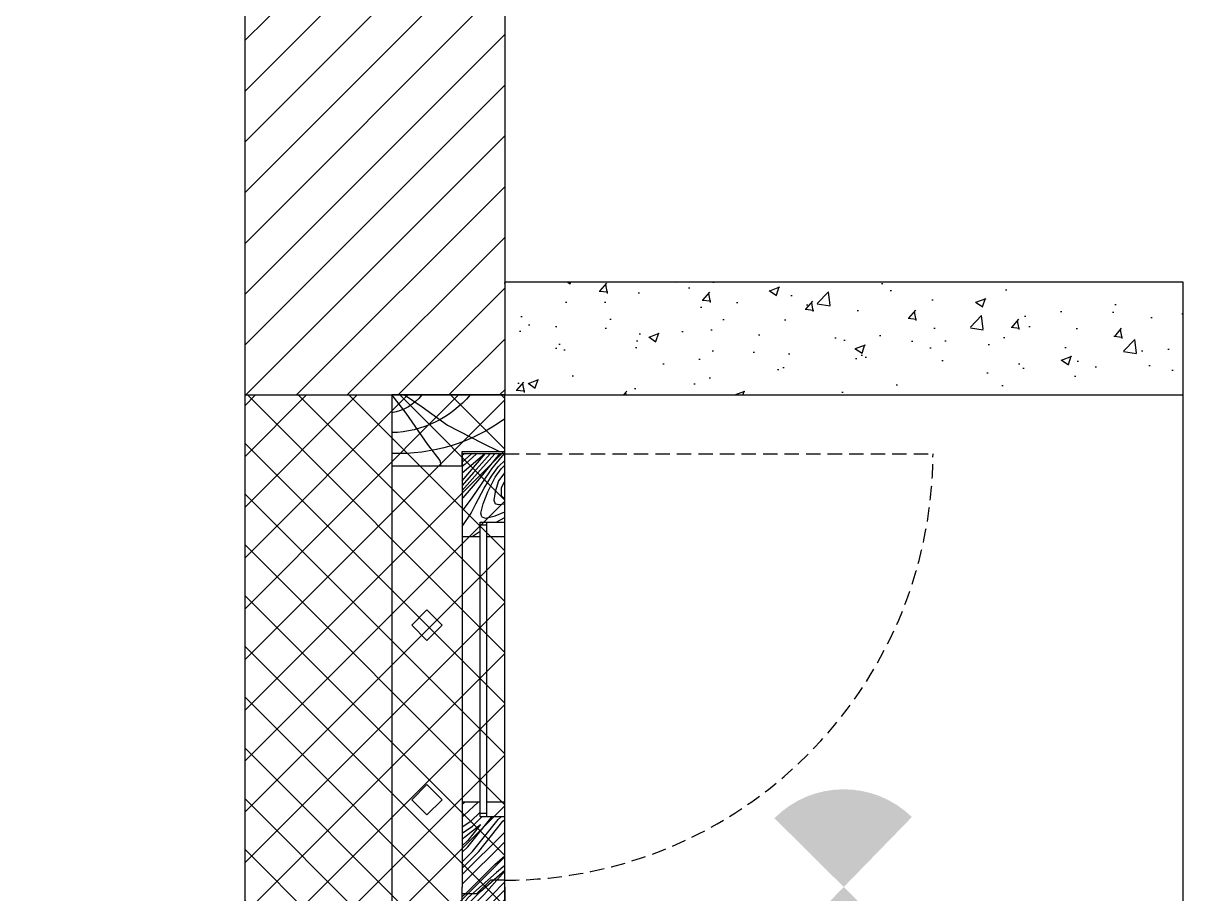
# Model space of a CAD drawing. Header units: metres. Extents: x -16 to 65907, y -5261 to 15511.
# Drawn here: x 18658.6 to 18761.2, y 6573.5 to 6650.5 of the extents above; entities that cross this region are included whole.
import ezdxf

# ---------------------------------------------------------------- set-up
doc = ezdxf.new("R2010")
doc.units = ezdxf.units.M
doc.linetypes.add('DASHED', pattern=[19.05, 12.7, -6.35])
for name, color, linetype in [('BC-CILL', 23, 'Continuous'), ('BC-DIMENSION', 8, 'Continuous'), ('BC-ELEC_FIT', 10, 'Continuous'), ('BC-GREYCOLOR', 8, 'Continuous'), ('BC-HATCH', 8, 'Continuous'), ('BC-JOINERY', 93, 'Continuous'), ('BC-WALLS', 1, 'Continuous'), ('BC-WHITECOLOR', 7, 'Continuous')]:
    doc.layers.add(name, color=color, linetype=linetype)
doc.layers.get('BC-ELEC_FIT').off()

# ---------------------------------------------------------------- blocks, each defined once
blk = doc.blocks.new('BC-JN-FRAME-SIDE')
at = {"layer": 'BC-HATCH'}
for points in [[(0, -3.87), (-1.06, -2.29), (-2.66, -0.06), (-4.24, 2.97), (-5, 4.54)], [(-0.01, -5), (-1.62, -3.74), (-4.39, -1.84), (-5.78, -0.75), (-6.25, -0.66)]]:
    blk.add_lwpolyline(points, dxfattribs=at)
for centre, radius, start, end in [((10.75, -4.4), 15.93, 143.8447, 182.1637), ((5.98, -5.2), 9.31, 129.9112, 178.7469), ((2.65, -5.73), 4.3, 128.027, 170.1852)]:
    blk.add_arc(centre, radius, start, end, dxfattribs=at)
at = {"layer": 'BC-JOINERY'}
for p, q in [((-5, 1.25), (-5, 5)), ((-5, 5), (0, 5)), ((0, 5), (0, -5)), ((-6.25, -5), (-6.25, 1.25)), ((-6.25, 1.25), (-5, 1.25)), ((0, -5), (-6.25, -5))]:
    blk.add_line(p, q, dxfattribs=at)
blk = doc.blocks.new('ele_ceiling_box')
at = {"layer": 'BC-WALLS'}
h = blk.add_hatch(color=256, dxfattribs=at)
edge = h.paths.add_edge_path()
edge.add_ellipse((0, 0), major_axis=(-6.11, 6.11), ratio=1, start_angle=179.7537, end_angle=269.2233)
edge.add_line((6.19, 6.03), (0, 0))
edge.add_line((0, 0), (6.08, -6.13))
edge = h.paths.add_edge_path()
edge.add_line((0, 0), (-6.08, 6.13))
edge.add_ellipse((0, 0), major_axis=(-6.11, 6.11), ratio=1, start_angle=359.7537, end_angle=449.2233)
edge.add_line((-6.19, -6.03), (0, 0))

msp = doc.modelspace()

# ---------------------------------------------------------------- hatches: boundary and pattern name
at = {"layer": 'BC-DIMENSION', "linetype": 'Continuous'}
h = msp.add_hatch(dxfattribs=at)
h.set_pattern_fill('ANSI31', color=256, style=0)
h.set_pattern_definition([(45, (-1743.164, 9158.644), (-2.24506403, 2.24506403), [])])
h.paths.add_polyline_path([(18701.213, 6617.597), (18701.213, 6932.716), (18688.213, 6932.716), (18685.153, 6932.716), (18680.866, 6932.716), (18679.344, 6932.716), (18678.213, 6932.716), (18678.213, 6617.597)])
h.paths.add_polyline_path([(18574.213, 6490.587), (18574.213, 6513.587), (18348.213, 6513.587), (18348.213, 6944.216), (18325.213, 6944.216), (18325.213, 6680.016), (18325.213, 6513.587), (18315.213, 6513.587), (18315.213, 6503.587), (18325.213, 6503.587), (18325.213, 6490.587)])
h.paths.add_polyline_path([(18225.213, 6503.587), (18225.213, 6513.587), (18044.213, 6513.587), (18044.213, 6490.587), (18215.213, 6490.587), (18215.213, 6503.587)])
h.paths.add_polyline_path([(18193.213, 6657.016), (18193.213, 6680.016), (18051.312, 6680.016), (18051.326, 6657.016)])
h.paths.add_polyline_path([(17862.213, 6780.016), (17862.213, 6934.216), (17849.213, 6934.216), (17846.153, 6934.216), (17841.866, 6934.216), (17840.344, 6934.216), (17839.213, 6934.216), (17839.213, 6780.016), (17842.274, 6780.016), (17846.561, 6780.016), (17848.083, 6780.016), (17849.213, 6780.016)])
h.paths.add_polyline_path([(17862.213, 6645.587), (17862.213, 6680.016), (17839.213, 6680.016), (17839.213, 6645.587)])
h = msp.add_hatch(dxfattribs=at)
h.set_pattern_fill('AR-CONC', color=256, scale=0.05, style=0)
h.set_pattern_definition([(50, (-1743.164, 9158.644), (9.1092334, -0.7969543), [0.9525, -10.4775]), (355, (-1743.164, 9158.644), (-1.7621413, 9.552832), [0.762, -8.382]), (100.451, (-1742.405, 9158.578), (7.347125, 8.7558344), [0.8095, -8.9045]), (46.1842, (-1743.164, 9161.184), (13.553952, -2.1021164), [1.42875, -15.71625]), (96.6356, (-1742.035, 9161.009), (11.870212, 12.371278), [1.21425, -13.35675]), (351.184, (-1743.164, 9161.184), (11.87023, 12.371256), [1.143, -12.573]), (21, (-1741.894, 9160.549), (7.580744, -5.113276), [0.9525, -10.4775]), (326, (-1741.894, 9160.549), (3.0901014, 9.2093983), [0.762, -8.382]), (71.4514, (-1741.262, 9160.123), (10.6708245, 4.096143), [0.8095, -8.9045]), (37.5, (-1743.164, 9158.644), (0.15443016, 4.22775194), [0, -8.2804, 0, -8.509, 0, -8.41375]), (7.5, (-1743.164, 9158.644), (3.3409831, 5.0090287), [0, -4.8514, 0, -8.0899, 0, -3.20675]), (327.5, (-1745.996, 9158.644), (6.77952976, -0.2864372), [0, -3.175, 0, -9.906, 0, -13.1445]), (317.5, (-1747.266, 9158.644), (7.406459, 1.2713246), [0, -4.1275, 0, -6.5786, 0, -9.3345])])
h.paths.add_polyline_path([(18761.213, 6617.597), (18761.213, 6627.597), (18701.213, 6627.597), (18701.213, 6617.597)])
h = msp.add_hatch(dxfattribs=at)
h.set_pattern_fill('ANSI37', color=256, style=0)
h.set_pattern_definition([(45, (-2182.3225, 9158.644), (-2.24506403, 2.24506403), []), (135, (-2182.3225, 9158.644), (-2.24506403, -2.24506403), [])])
h.paths.add_polyline_path([(18678.213, 6617.597), (18701.213, 6617.597), (18701.213, 6490.587), (18574.213, 6490.587), (18574.213, 6513.587), (18678.213, 6513.587)])
at = {"layer": 'BC-HATCH'}
h = msp.add_hatch(dxfattribs=at)
h.set_pattern_fill('WOOD-F4', color=256, scale=15, angle=45, style=0, pattern_type=2)
h.set_pattern_definition([(75.964, (18695.6601, 6623.4364), (10.6066, 53.033), [0.8746, -86.5896]), (48.814, (18695.9783, 6621.2091), (137.885815, 159.09902), [2.255, -223.2444]), (241.699, (18696.2965, 6623.4364), (-21.2132, -42.42641), [1.566, -155.0386]), (55.305, (18695.7662, 6621.6333), (42.42641, 63.63961), [1.677, -166.028]), (34.695, (18703.403, 6613.9966), (74.24621, 53.03301), [1.677, -166.028]), (208.301, (18705.2061, 6614.5269), (-95.45942, -53.03301), [1.566, -155.0386]), (40.914, (18702.7666, 6614.633), (10.6066, 10.6066), [2.1054, -208.4297]), (41.186, (18702.9787, 6614.2087), (10.6066, 10.6066), [2.255, -223.2444]), (14.036, (18705.206, 6613.8905), (31.8198, 10.6066), [0.8746, -86.5896]), (34.695, (18697.9936, 6619.4059), (74.24621, 53.03301), [1.677, -166.028]), (208.301, (18699.7967, 6619.9363), (-95.45942, -53.03301), [1.566, -155.0386]), (241.699, (18701.4938, 6618.2392), (-21.2132, -42.4264), [1.566, -155.0386]), (55.305, (18700.9634, 6616.4361), (42.4264, 63.63961), [1.677, -166.028]), (45, (18703.403, 6615.906), (-10.607, 10.607), [3.15, -11.85]), (228.814, (18704.4636, 6618.0271), (-137.885815, -159.09902), [2.255, -223.2444]), (49.0856, (18696.5087, 6620.6787), (127.27921, 148.492416), [2.10535, -208.4297]), (49.0856, (18696.4026, 6620.9969), (127.27921, 148.492416), [2.10535, -208.4297]), (40.914, (18697.039, 6620.1484), (10.6066, 10.6066), [2.1054, -208.4297]), (40.914, (18697.3572, 6620.0423), (10.6066, 10.6066), [2.1054, -208.4297]), (41.186, (18697.5693, 6619.6181), (10.6066, 10.6066), [2.255, -223.2444]), (14.036, (18699.7967, 6619.2999), (31.8198, 10.6066), [0.8746, -86.5896]), (40.914, (18702.4484, 6614.739), (10.6066, 10.6066), [2.1054, -208.4297]), (40.914, (18702.7666, 6614.633), (10.6066, 10.6066), [2.1054, -208.4297]), (75.964, (18700.8574, 6618.2392), (10.6066, 53.033), [0.8746, -86.5896]), (48.814, (18701.1756, 6616.0118), (137.885815, 159.09902), [2.255, -223.2444]), (49.086, (18701.5998, 6615.7997), (127.27921, 148.49242), [2.1054, -208.4297]), (49.086, (18701.7059, 6615.4815), (127.27921, 148.49242), [2.1054, -208.4297]), (45, (18693.008, 6618.876), (-10.607, 10.607), [1.8, -13.2]), (36.87, (18692.16, 6618.2392), (10.6066, 10.6066), [1.0607, -105.0054]), (30.964, (18691.0993, 6617.6028), (10.6066, 10.6066), [1.237, -60.6097]), (28.301, (18689.7204, 6616.8603), (95.45942, 53.03301), [1.566, -155.0386]), (26.565, (18688.872, 6616.436), (10.6066, 10.6066), [0.9487, -46.4855]), (33.69, (18687.599, 6615.5876), (10.6066, 10.6066), [1.5297, -74.9556]), (45, (18687.281, 6615.27), (-10.607, 10.607), [0.45, -14.55]), (225, (18689.19, 6615.694), (10.607, -10.607), [1.65, -13.35]), (217.875, (18690.1447, 6616.436), (-10.6066, -10.6066), [1.2093, -119.7245]), (214.695, (18691.5236, 6617.3907), (-74.24621, -53.03301), [1.677, -166.028]), (213.69, (18692.7963, 6618.2392), (-10.6066, -10.6066), [1.5297, -74.9556]), (219.289, (18693.9631, 6619.1938), (-10.6066, -10.6066), [1.5075, -149.2407]), (225, (18690.251, 6615.694), (10.607, -10.607), [2.4, -12.6]), (221.186, (18691.9478, 6617.1785), (-10.6066, -10.6066), [2.255, -223.2444]), (218.991, (18694.1752, 6618.9817), (-116.67262, -95.459415), [2.86575, -283.70885]), (45, (18692.796, 6619.088), (-10.607, 10.607), [1.8, -13.2]), (35.538, (18692.054, 6618.5574), (10.6066, 10.6066), [0.9124, -90.329]), (26.565, (18690.781, 6617.921), (10.6066, 10.6066), [1.423, -46.011]), (21.801, (18689.7204, 6617.4967), (74.24621, 31.8198), [1.1424, -113.0942]), (14.036, (18688.872, 6617.2846), (31.8198, 10.6066), [0.8746, -86.5896]), (341.565, (18688.554, 6617.391), (21.2132, -2e-07), [0.3354, -33.2056]), (161.565, (18690.0386, 6618.4513), (-21.2132, 2e-07), [0.3354, -33.2056]), (188.13, (18690.781, 6618.5574), (-53.033, -10.6066), [0.75, -74.25]), (198.435, (18691.736, 6618.8756), (-10.6066, -10.6066), [1.0062, -32.535]), (215.538, (18693.2206, 6619.9363), (-10.6066, -10.6066), [1.8248, -89.4166]), (180, (18691.842, 6620.467), (-10.6066, -10.6066), [0.212, -21.001]), (210.964, (18692.372, 6620.7848), (-10.6066, -10.6066), [0.6185, -61.228]), (161.565, (18691.099, 6619.512), (-21.2132, 2e-07), [0.3354, -33.2056]), (203.199, (18691.8418, 6619.8302), (-42.4264, -21.2132), [0.8078, -79.9697]), (216.87, (18692.6903, 6620.4666), (-10.6066, -10.6066), [1.0607, -105.0054]), (180, (18691.099, 6619.088), (-10.6066, -10.6066), [0.6364, -20.577]), (206.565, (18691.5236, 6619.3), (-10.6066, -10.6066), [0.4743, -46.9598]), (210.964, (18692.054, 6619.618), (-10.6066, -10.6066), [0.6185, -61.228]), (216.87, (18692.9024, 6620.2545), (-10.6066, -10.6066), [1.0607, -105.0054]), (108.435, (18694.7055, 6623.118), (-10.6066, 10.6066), [0.3354, -33.2056]), (81.87, (18694.5995, 6622.3758), (2e-08, 21.2132), [0.75, -74.25]), (71.565, (18694.281, 6621.421), (2e-07, 21.2132), [1.0062, -32.535]), (54.462, (18693.2206, 6619.9363), (42.4264, 63.6396), [1.8248, -89.4166]), (90, (18692.69, 6621.315), (-10.6066, 10.6066), [0.212, -21.001]), (59.036, (18692.372, 6620.7848), (21.2132, 42.4264), [0.6185, -61.228]), (90, (18694.069, 6622.058), (-10.6066, 10.6066), [0.6364, -20.577]), (63.435, (18693.857, 6621.6333), (10.6066, 31.8198), [0.4743, -46.9598]), (59.036, (18693.5388, 6621.103), (21.2132, 42.4264), [0.6185, -61.228]), (53.13, (18692.9024, 6620.2545), (53.033, 74.24622), [1.0607, -105.0054]), (108.435, (18693.645, 6622.0576), (-10.6066, 10.6066), [0.3354, -33.2056]), (66.801, (18693.3267, 6621.315), (10.6066, 31.8198), [0.8078, -79.9697]), (53.13, (18692.6903, 6620.4666), (53.033, 74.24622), [1.0607, -105.0054]), (68.199, (18695.2359, 6622.3758), (10.6066, 31.8198), [1.1424, -113.0942]), (63.435, (18694.5995, 6621.103), (10.6066, 31.8198), [1.423, -46.011]), (54.462, (18694.0691, 6620.3605), (42.4264, 63.6396), [0.9124, -90.329]), (233.13, (18694.9177, 6620.997), (-53.033, -74.24622), [1.0607, -105.0054]), (239.036, (18695.554, 6622.0576), (-21.2132, -42.4264), [1.237, -60.6097]), (51.009, (18694.1752, 6618.9817), (84.852814, 106.066017), [2.86575, -283.70885]), (56.31, (18694.9177, 6620.3605), (31.8198, 53.033), [1.5297, -74.9556]), (50.711, (18693.9631, 6619.1938), (84.85282, 106.06602), [1.5075, -149.2407]), (315, (18690.357, 6619.194), (10.607, 10.607), [0.15, -14.85]), (315, (18693.963, 6622.8), (10.607, 10.607), [0.15, -14.85]), (39.29, (18700.9634, 6612.1934), (10.6066, 10.6066), [1.5075, -149.2407]), (33.69, (18702.1302, 6613.148), (10.6066, 10.6066), [1.5297, -74.9556]), (38.991, (18700.7513, 6612.4056), (116.67262, 95.459415), [2.86575, -283.70885]), (210.964, (18703.8272, 6613.7844), (-10.6066, -10.6066), [1.237, -60.6097]), (216.87, (18702.7666, 6613.148), (-10.6066, -10.6066), [1.0607, -105.0054]), (35.538, (18702.1302, 6612.2995), (10.6066, 10.6066), [0.9124, -90.329]), (26.565, (18702.8726, 6612.83), (10.6066, 10.6066), [1.423, -46.011]), (21.801, (18704.1454, 6613.4662), (74.2462, 31.8198), [1.1424, -113.0942]), (36.87, (18702.2362, 6610.9206), (10.6066, 10.6066), [1.0607, -105.0054]), (23.2, (18703.0848, 6611.557), (42.4264, 21.2132), [0.8078, -79.9697]), (341.565, (18703.827, 6611.875), (21.213, -2e-07), [0.3354, -33.2056]), (36.87, (18702.024, 6611.1328), (10.6066, 10.6066), [1.0607, -105.0054]), (30.964, (18702.8726, 6611.769), (10.6066, 10.6066), [0.6185, -61.228]), (26.565, (18703.403, 6612.0874), (10.6066, 10.6066), [0.4743, -46.96]), (360, (18703.827, 6612.3), (10.607, 10.607), [0.6364, -20.577]), (30.964, (18702.5544, 6610.6025), (10.6066, 10.6066), [0.6185, -61.228]), (360, (18703.085, 6610.921), (10.607, 10.607), [0.212, -21.001]), (35.538, (18701.706, 6611.451), (10.6066, 10.6066), [1.8248, -89.4166]), (18.435, (18703.191, 6612.5116), (10.6066, 10.6066), [1.006, -32.535]), (8.13, (18704.1454, 6612.8298), (53.033, 10.6066), [0.75, -74.25]), (341.565, (18704.888, 6612.936), (21.213, -2e-07), [0.3354, -33.2056]), (233.13, (18702.024, 6611.1328), (-53.033, -74.2462), [1.0607, -105.0054]), (239.036, (18701.3877, 6610.2843), (-21.2132, -42.4264), [0.6185, -61.228]), (243.435, (18701.0695, 6609.754), (-10.6066, -31.8198), [0.4743, -46.96]), (270, (18700.857, 6609.33), (10.607, -10.607), [0.6364, -20.577]), (233.13, (18702.2362, 6610.9206), (-53.033, -74.2462), [1.0607, -105.0054]), (246.8, (18701.5998, 6610.072), (-10.6066, -31.8198), [0.8078, -79.9697]), (288.43, (18701.2816, 6609.3297), (10.6066, -10.6066), [0.3354, -33.2056]), (239.036, (18702.5544, 6610.6025), (-21.2132, -42.4264), [0.6185, -61.228]), (270, (18702.236, 6610.072), (10.607, -10.607), [0.212, -21.001]), (234.462, (18701.706, 6611.451), (-42.4264, -63.6396), [1.8248, -89.4166]), (251.57, (18700.645, 6609.966), (-2e-07, -21.213), [1.006, -32.535]), (261.87, (18700.327, 6609.0115), (-2e-08, -21.2132), [0.75, -74.25]), (288.43, (18700.221, 6608.269), (10.6066, -10.6066), [0.3354, -33.2056]), (108.43, (18699.16, 6606.784), (-10.6066, 10.6066), [0.3354, -33.2056]), (75.964, (18699.0542, 6607.1023), (10.6066, 53.033), [0.8746, -86.5896]), (68.2, (18699.2664, 6607.9508), (10.6066, 31.8198), [1.1424, -113.0942]), (63.43, (18699.6906, 6609.0115), (10.6066, 31.82), [1.423, -46.011]), (54.46, (18700.327, 6610.2843), (42.4264, 63.6396), [0.9124, -90.329]), (45, (18700.857, 6611.027), (-10.607, 10.607), [1.8, -13.2]), (229.086, (18698.5239, 6610.3903), (-127.27921, -148.49242), [2.1054, -208.4297]), (225, (18697.145, 6608.8), (10.607, -10.607), [2.4, -12.6]), (231.009, (18700.7513, 6612.4056), (-84.85281, -106.06602), [2.86575, -283.70885]), (228.814, (18698.9482, 6610.1782), (-137.88582, -159.09902), [2.255, -223.2444]), (225, (18697.463, 6608.481), (10.607, -10.607), [2.4, -12.6]), (230.71, (18700.9634, 6612.1934), (-84.85282, -106.06602), [1.5075, -149.2407]), (236.31, (18700.0088, 6611.0267), (-31.8198, -53.033), [1.5297, -74.9556]), (235.305, (18699.1603, 6609.7539), (-42.4264, -63.6396), [1.677, -166.028]), (232.125, (18698.2057, 6608.375), (-63.6396, -84.8528), [1.2093, -119.7245]), (225, (18697.463, 6607.42), (10.607, -10.607), [1.65, -13.35]), (45, (18697.039, 6605.511), (-10.607, 10.607), [0.45, -14.55]), (56.31, (18697.3572, 6605.8295), (31.8198, 53.033), [1.5297, -74.9556]), (63.435, (18698.2057, 6607.1023), (10.6066, 31.8198), [0.9487, -46.4855]), (61.7, (18698.63, 6607.9508), (21.2132, 42.4264), [1.566, -155.0386]), (59.04, (18699.3724, 6609.3297), (21.2132, 42.4264), [1.237, -60.6097]), (53.13, (18700.0088, 6610.3903), (53.033, 74.2462), [1.0607, -105.0054]), (45, (18700.645, 6611.239), (-10.607, 10.607), [1.8, -13.2]), (135, (18700.963, 6608.587), (-10.607, -10.607), [0.15, -14.85]), (135, (18704.57, 6612.193), (-10.607, -10.607), [0.15, -14.85]), (227.862, (18700.5392, 6612.6177), (-190.91885, -212.13205), [3.00375, -297.37104]), (42.138, (18700.5392, 6612.6177), (10.6066, 10.6066), [3.00375, -297.37104]), (40.426, (18700.53917, 6613.46623), (148.492424, 127.27922), [3.762, -372.4361]), (229.574, (18702.9787, 6616.33), (-116.67262, -137.885822), [3.762, -372.4361]), (48.013, (18694.5995, 6618.5574), (180.312196, 201.5254), [2.85394, -282.5405]), (47.8624, (18694.3873, 6618.7695), (190.918848, 212.13205), [3.00375, -297.37104]), (41.987, (18694.9177, 6618.2392), (10.6066, 10.6066), [2.85394, -282.5405]), (42.1376, (18695.1298, 6618.0271), (10.6066, 10.6066), [3.00375, -297.37104]), (39.29, (18695.554, 6617.6028), (10.6066, 10.6066), [1.5075, -149.2407]), (33.69, (18696.7208, 6618.5574), (10.6066, 10.6066), [1.5297, -74.9556]), (38.991, (18695.3419, 6617.8149), (116.67262, 95.459415), [2.86575, -283.70885]), (210.964, (18698.418, 6619.1938), (-10.6066, -10.6066), [1.237, -60.6097]), (216.87, (18697.3572, 6618.5574), (-10.6066, -10.6066), [1.0607, -105.0054]), (35.538, (18696.7208, 6617.7089), (10.6066, 10.6066), [0.9124, -90.329]), (26.565, (18697.4633, 6618.239), (10.6066, 10.6066), [1.423, -46.011]), (21.801, (18698.736, 6618.8756), (74.2462, 31.8198), [1.1424, -113.0942]), (41.987, (18700.327, 6612.8298), (10.6066, 10.6066), [2.85394, -282.5405]), (42.138, (18700.5392, 6612.6177), (10.6066, 10.6066), [3.00375, -297.37104]), (54.462, (18699.2664, 6615.1633), (42.4264, 63.6396), [0.9124, -90.329]), (63.435, (18699.7967, 6615.9057), (10.6066, 31.8198), [1.423, -46.011]), (68.199, (18700.4331, 6617.1785), (10.6066, 31.8198), [1.1424, -113.0942]), (239.036, (18700.7513, 6616.8603), (-21.2132, -42.4264), [1.237, -60.6097]), (233.13, (18700.115, 6615.7997), (-53.033, -74.2462), [1.0607, -105.0054]), (51.009, (18699.37244, 6613.7844), (84.852814, 106.06602), [2.86575, -283.70885]), (50.71, (18699.1603, 6613.9966), (84.85282, 106.06602), [1.5075, -149.2407]), (56.31, (18700.115, 6615.1633), (31.8198, 53.033), [1.5297, -74.9556]), (47.862, (18699.5846, 6613.5723), (190.91885, 212.13205), [3.00375, -297.37104]), (48.013, (18699.7967, 6613.3602), (180.312196, 201.5254), [2.85394, -282.5405]), (45, (18694.493, 6608.057), (-10.607, 10.607), [0.9, -14.1]), (41.186, (18695.1298, 6608.6933), (10.6066, 10.6066), [2.255, -223.2444]), (40.426, (18696.82686, 6610.1782), (148.492424, 127.27922), [3.762, -372.4361]), (49.574, (18697.2511, 6609.7539), (116.67262, 137.88582), [3.762, -372.4361]), (221.987, (18694.5995, 6618.5574), (-10.6066, -10.6066), [2.85394, -282.5405]), (220.914, (18692.4781, 6616.6482), (-10.6066, -10.6066), [2.1054, -208.4297]), (225, (18690.887, 6615.27), (10.607, -10.607), [2.55, -12.45]), (222.1376, (18694.38734, 6618.7695), (-10.6066, -10.6066), [3.00375, -297.37104]), (220.914, (18692.16, 6616.7543), (-10.6066, -10.6066), [2.1054, -208.4297]), (225, (18690.569, 6615.375), (10.607, -10.607), [2.4, -12.6]), (36.87, (18696.8269, 6616.33), (10.6066, 10.6066), [1.0607, -105.0054]), (23.199, (18697.6754, 6616.9664), (42.4264, 21.2132), [0.8078, -79.9697]), (341.565, (18698.418, 6617.2846), (21.2132, -2e-07), [0.3354, -33.2056]), (36.87, (18696.6147, 6616.5421), (10.6066, 10.6066), [1.0607, -105.0054]), (30.964, (18697.4633, 6617.1785), (10.6066, 10.6066), [0.6185, -61.228]), (26.565, (18697.9936, 6617.4967), (10.6066, 10.6066), [0.4743, -46.96]), (360, (18698.418, 6617.709), (10.607, 10.607), [0.6364, -20.577]), (30.964, (18697.145, 6616.0118), (10.6066, 10.6066), [0.6185, -61.228]), (360, (18697.675, 6616.33), (10.607, 10.607), [0.212, -21.001]), (35.538, (18696.2965, 6616.8603), (10.6066, 10.6066), [1.8248, -89.4166]), (18.435, (18697.7815, 6617.921), (10.6066, 10.6066), [1.006, -32.535]), (8.13, (18698.736, 6618.2392), (53.033, 10.6066), [0.75, -74.25]), (341.565, (18699.4785, 6618.345), (21.2132, -2e-07), [0.3354, -33.2056]), (233.13, (18696.6147, 6616.5421), (-53.033, -74.2462), [1.0607, -105.0054]), (239.036, (18695.9783, 6615.6936), (-21.2132, -42.4264), [0.6185, -61.228]), (243.435, (18695.66, 6615.1633), (-10.6066, -31.8198), [0.4743, -46.96]), (270, (18695.448, 6614.739), (10.607, -10.607), [0.6364, -20.577]), (233.13, (18696.8269, 6616.33), (-53.033, -74.2462), [1.0607, -105.0054]), (246.801, (18696.1905, 6615.4815), (-10.6066, -31.8198), [0.8078, -79.9697]), (288.435, (18695.872, 6614.739), (10.6066, -10.6066), [0.3354, -33.2056]), (239.036, (18697.145, 6616.0118), (-21.2132, -42.4264), [0.6185, -61.228]), (270, (18696.827, 6615.481), (10.607, -10.607), [0.212, -21.001]), (234.462, (18696.2965, 6616.8603), (-42.4264, -63.6396), [1.8248, -89.4166]), (251.565, (18695.236, 6615.3754), (-2e-07, -21.2132), [1.006, -32.535]), (261.87, (18694.9177, 6614.4208), (-2e-08, -21.2132), [0.75, -74.25]), (288.435, (18694.8116, 6613.6784), (10.6066, -10.6066), [0.3354, -33.2056]), (108.435, (18693.751, 6612.1934), (-10.6066, 10.6066), [0.3354, -33.2056]), (75.964, (18693.645, 6612.5116), (10.6066, 53.033), [0.8746, -86.5896]), (68.199, (18693.857, 6613.3602), (10.6066, 31.8198), [1.1424, -113.0942]), (63.435, (18694.2813, 6614.421), (10.6066, 31.8198), [1.423, -46.011]), (54.462, (18694.9177, 6615.6936), (42.4264, 63.6396), [0.9124, -90.329]), (45, (18695.448, 6616.436), (-10.607, 10.607), [1.8, -13.2]), (228.013, (18694.9177, 6618.2392), (-180.312196, -201.5254), [2.85394, -282.5405]), (229.086, (18693.0085, 6616.1179), (-127.27921, -148.49242), [2.1054, -208.4297]), (225, (18691.63, 6614.527), (10.607, -10.607), [2.55, -12.45]), (227.8624, (18695.1298, 6618.0271), (-190.918848, -212.13205), [3.00375, -297.37104]), (229.086, (18693.1145, 6615.7997), (-127.27921, -148.49242), [2.1054, -208.4297]), (225, (18691.736, 6614.209), (10.607, -10.607), [2.4, -12.6]), (231.009, (18695.3419, 6617.8149), (-84.852814, -106.066017), [2.86575, -283.70885]), (228.814, (18693.5388, 6615.5876), (-137.885815, -159.09902), [2.255, -223.2444]), (225, (18692.054, 6613.89), (10.607, -10.607), [2.4, -12.6]), (230.71, (18695.554, 6617.6028), (-84.85282, -106.06602), [1.5075, -149.2407]), (236.31, (18694.5995, 6616.436), (-31.8198, -53.033), [1.5297, -74.9556]), (235.305, (18693.751, 6615.1633), (-42.4264, -63.63961), [1.677, -166.028]), (232.125, (18692.7963, 6613.7844), (-63.63961, -84.85282), [1.2093, -119.7245]), (225, (18692.054, 6612.83), (10.607, -10.607), [1.65, -13.35]), (45, (18691.63, 6610.92), (-10.607, 10.607), [0.45, -14.55]), (56.31, (18691.9478, 6611.2388), (31.8198, 53.033), [1.5297, -74.9556]), (63.435, (18692.7963, 6612.5116), (10.6066, 31.8198), [0.9487, -46.4855]), (61.699, (18693.2206, 6613.3602), (21.2132, 42.4264), [1.566, -155.0386]), (59.036, (18693.963, 6614.739), (21.2132, 42.4264), [1.237, -60.6097]), (53.13, (18694.5995, 6615.7997), (53.033, 74.2462), [1.0607, -105.0054]), (45, (18695.236, 6616.648), (-10.607, 10.607), [1.8, -13.2]), (228.013, (18700.327, 6612.8298), (-180.312196, -201.5254), [2.85394, -282.5405]), (229.086, (18698.4178, 6610.7085), (-127.27921, -148.49242), [2.1054, -208.4297]), (225, (18697.039, 6609.118), (10.607, -10.607), [2.55, -12.45]), (227.862, (18700.5392, 6612.6177), (-190.91885, -212.13205), [3.00375, -297.37104]), (229.086, (18698.5239, 6610.3903), (-127.27921, -148.49242), [2.1054, -208.4297]), (225, (18697.145, 6608.8), (10.607, -10.607), [2.4, -12.6]), (45, (18692.478, 6610.072), (-10.607, 10.607), [0.45, -14.55]), (33.69, (18692.7963, 6610.3903), (10.6066, 10.6066), [1.5297, -74.9556]), (26.565, (18694.069, 6611.239), (10.6066, 10.6066), [0.9487, -46.4855]), (28.3, (18694.9177, 6611.6631), (95.45942, 53.033), [1.566, -155.0386]), (30.964, (18696.2965, 6612.4056), (10.6066, 10.6066), [1.237, -60.6097]), (36.87, (18697.3572, 6613.042), (10.6066, 10.6066), [1.0607, -105.0054]), (45, (18698.206, 6613.678), (-10.607, 10.607), [1.8, -13.2]), (219.29, (18699.1603, 6613.9966), (-10.6066, -10.6066), [1.5075, -149.2407]), (213.69, (18697.9936, 6613.042), (-10.6066, -10.6066), [1.5297, -74.9556]), (214.695, (18696.7208, 6612.1934), (-74.24621, -53.033), [1.677, -166.028]), (217.875, (18695.342, 6611.2388), (-10.6066, -10.6066), [1.2093, -119.7245]), (225, (18694.387, 6610.496), (10.607, -10.607), [1.65, -13.35]), (218.991, (18699.37244, 6613.7844), (-116.67262, -95.459415), [2.86575, -283.70885]), (221.186, (18697.1451, 6611.9813), (-10.6066, -10.6066), [2.255, -223.2444]), (225, (18695.448, 6610.496), (10.607, -10.607), [2.4, -12.6]), (222.138, (18699.5846, 6613.5723), (-10.6066, -10.6066), [3.00375, -297.37104]), (220.914, (18697.3572, 6611.557), (-10.6066, -10.6066), [2.1054, -208.4297]), (225, (18695.766, 6610.178), (10.607, -10.607), [2.4, -12.6]), (221.987, (18699.7967, 6613.3602), (-10.6066, -10.6066), [2.85394, -282.5405]), (220.914, (18697.6754, 6611.451), (-10.6066, -10.6066), [2.1054, -208.4297]), (225, (18696.084, 6610.072), (10.607, -10.607), [2.55, -12.45]), (341.565, (18693.751, 6612.1934), (21.213, -2e-07), [0.3354, -33.2056]), (14.036, (18694.0691, 6612.0874), (31.8198, 10.6066), [0.8746, -86.5896]), (21.801, (18694.9177, 6612.2995), (74.2462, 31.8198), [1.1424, -113.0942]), (26.565, (18695.9783, 6612.724), (10.6066, 10.6066), [1.423, -46.011]), (35.538, (18697.251, 6613.3602), (10.6066, 10.6066), [0.9124, -90.329]), (45, (18697.994, 6613.89), (-10.607, 10.607), [1.8, -13.2]), (215.538, (18698.4178, 6614.739), (-10.6066, -10.6066), [1.8248, -89.4166]), (198.435, (18696.933, 6613.6784), (-10.6066, -10.6066), [1.006, -32.535]), (188.13, (18695.9783, 6613.3602), (-53.033, -10.6066), [0.75, -74.25]), (161.565, (18695.236, 6613.254), (-21.213, 2e-07), [0.3354, -33.2056]), (210.964, (18697.5693, 6615.5876), (-10.6066, -10.6066), [0.6185, -61.228]), (180, (18697.039, 6615.269), (-10.607, -10.607), [0.212, -21.001]), (216.87, (18697.8875, 6615.2694), (-10.6066, -10.6066), [1.0607, -105.0054]), (203.2, (18697.039, 6614.633), (-42.4264, -21.2132), [0.8078, -79.9697]), (161.565, (18696.2965, 6614.315), (-21.213, 2e-07), [0.3354, -33.2056]), (216.87, (18698.0996, 6615.0572), (-10.6066, -10.6066), [1.0607, -105.0054]), (210.964, (18697.251, 6614.421), (-10.6066, -10.6066), [0.6185, -61.228]), (206.565, (18696.721, 6614.1026), (-10.6066, -10.6066), [0.4743, -46.96]), (180, (18696.297, 6613.89), (-10.607, -10.607), [0.6364, -20.577]), (135, (18695.66, 6613.89), (-10.607, -10.607), [0.3, -14.7]), (54.462, (18698.4178, 6614.739), (42.4264, 63.6396), [1.8248, -89.4166]), (71.565, (18699.4785, 6616.224), (2e-07, 21.2132), [1.006, -32.535]), (81.87, (18699.7967, 6617.1785), (2e-08, 21.2132), [0.75, -74.25]), (108.435, (18699.903, 6617.921), (-10.6066, 10.6066), [0.3354, -33.2056]), (59.036, (18697.5693, 6615.5876), (21.2132, 42.4264), [0.6185, -61.228]), (90, (18697.888, 6616.118), (-10.607, 10.607), [0.212, -21.001]), (53.13, (18698.0996, 6615.0572), (53.033, 74.2462), [1.0607, -105.0054]), (59.036, (18698.736, 6615.9057), (21.2132, 42.4264), [0.6185, -61.228]), (63.435, (18699.0542, 6616.436), (10.6066, 31.8198), [0.4743, -46.96]), (90, (18699.266, 6616.86), (-10.607, 10.607), [0.6364, -20.577]), (135, (18699.266, 6617.497), (-10.607, -10.607), [0.3, -14.7]), (53.13, (18697.8875, 6615.2694), (53.033, 74.2462), [1.0607, -105.0054]), (66.801, (18698.524, 6616.118), (10.6066, 31.8198), [0.8078, -79.9697]), (108.435, (18698.842, 6616.8603), (-10.6066, 10.6066), [0.3354, -33.2056]), (45, (18695.024, 6607.527), (-10.607, 10.607), [3.15, -11.85]), (243.435, (18696.721, 6624.285), (-10.6066, -31.8198), [0.9487, -46.4855]), (52.125, (18696.7208, 6623.0122), (63.63961, 84.85282), [1.2093, -119.7245]), (108.435, (18695.872, 6624.285), (-10.6066, 10.6066), [0.3354, -33.2056]), (236.31, (18697.5693, 6625.5578), (-31.8198, -53.033), [1.5297, -74.9556]), (225, (18697.888, 6625.876), (10.607, -10.607), [0.45, -14.55]), (45, (18697.463, 6622.906), (-10.607, 10.607), [2.4, -12.6]), (45, (18697.463, 6623.967), (-10.607, 10.607), [1.65, -13.35]), (45, (18704.358, 6616.012), (-10.607, 10.607), [2.4, -12.6]), (45, (18705.736, 6615.694), (-10.607, 10.607), [1.65, -13.35]), (45, (18704.676, 6615.694), (-10.607, 10.607), [2.4, -12.6]), (225, (18707.646, 6616.118), (10.607, -10.607), [0.45, -14.55]), (213.69, (18707.3274, 6615.7997), (-10.6066, -10.6066), [1.5297, -74.9556]), (341.565, (18706.0546, 6614.1026), (21.2132, -2e-07), [0.3354, -33.2056]), (37.875, (18704.7818, 6614.9512), (10.6066, 10.6066), [1.2093, -119.7245]), (206.565, (18706.0546, 6614.951), (-10.6066, -10.6066), [0.9487, -46.4855]), (225, (18705.1, 6618.663), (10.607, -10.607), [0.9, -14.1]), (45, (18697.888, 6622.27), (-10.607, 10.607), [2.55, -12.45]), (45, (18697.781, 6622.588), (-10.607, 10.607), [2.4, -12.6]), (45, (18698.63, 6621.527), (-10.607, 10.607), [2.55, -12.45]), (45, (18698.948, 6621.421), (-10.607, 10.607), [2.4, -12.6]), (45, (18700.327, 6621.103), (-10.607, 10.607), [1.65, -13.35]), (45, (18699.266, 6621.103), (-10.607, 10.607), [2.4, -12.6]), (225, (18702.236, 6621.527), (10.607, -10.607), [0.45, -14.55]), (213.69, (18701.918, 6621.209), (-10.6066, -10.6066), [1.5297, -74.9556]), (341.565, (18700.645, 6619.512), (21.2132, -2e-07), [0.3354, -33.2056]), (45, (18704.04, 6616.118), (-10.607, 10.607), [2.55, -12.45]), (45, (18704.358, 6616.012), (-10.607, 10.607), [2.4, -12.6]), (108.435, (18701.0695, 6619.088), (-10.6066, 10.6066), [0.3354, -33.2056]), (225, (18703.085, 6620.679), (10.607, -10.607), [0.45, -14.55]), (236.31, (18702.7666, 6620.3605), (-31.8198, -53.033), [1.5297, -74.9556]), (45, (18702.66, 6617.709), (-10.607, 10.607), [2.4, -12.6]), (45, (18702.66, 6618.77), (-10.607, 10.607), [1.65, -13.35]), (45, (18702.979, 6617.39), (-10.607, 10.607), [2.4, -12.6]), (45, (18703.085, 6617.072), (-10.607, 10.607), [2.55, -12.45]), (37.875, (18699.3724, 6620.3605), (10.6066, 10.6066), [1.2093, -119.7245]), (206.565, (18700.645, 6620.3605), (-10.6066, -10.6066), [0.9487, -46.4855]), (243.435, (18701.918, 6619.0877), (-10.6066, -31.8198), [0.9487, -46.4855]), (52.125, (18701.918, 6617.815), (63.63961, 84.85282), [1.2093, -119.7245])])
h.paths.add_polyline_path([(18701.213, 6606.337), (18701.213, 6612.387), (18697.463, 6612.387), (18697.463, 6605.087), (18699.038, 6605.087), (18699.038, 6606.337), (18699.638, 6606.337)])
h = msp.add_hatch(dxfattribs=at)
h.set_pattern_fill('WOOD-F5', color=256, scale=20, angle=45, style=0, pattern_type=2)
h.set_pattern_definition([(227.4896, (18695.2005, 6598.9429), (-296.984848, -325.26912), [4.60435, -455.8302]), (226.975, (18696.4733, 6599.65), (-381.837662, -410.121933), [5.80345, -574.5413]), (45, (18693.362, 6591.448), (-14.142, 14.142), [10.2, -9.8]), (45, (18694.21, 6596.256), (-14.142, 14.142), [2.8, -17.2]), (45, (18694.352, 6595.549), (-14.142, 14.142), [3.2, -16.8]), (225, (18697.605, 6597.953), (14.142, -14.142), [2.6, -17.4]), (225, (18700.009, 6599.226), (14.142, -14.142), [11, -9]), (227.7263, (18701.1402, 6593.0032), (-268.700577, -296.984848), [4.2048, -416.2712]), (225, (18701.14, 6598.094), (14.142, -14.142), [7.8, -12.2]), (38.66, (18699.1603, 6594.4174), (14.14214, 14.14214), [1.811, -179.2966]), (231.34, (18700.5745, 6595.5487), (-98.99495, -127.27922), [1.811, -179.2966]), (220.0303, (18701.8473, 6597.3872), (-183.847764, -155.56349), [4.61736, -457.1185]), (229.9697, (18702.413, 6596.8215), (-141.421355, -169.705628), [4.61736, -457.1185]), (49.399, (18699.5846, 6592.296), (155.56349, 183.84776), [5.2154, -255.5527]), (225, (18704.676, 6594.559), (14.142, -14.142), [12.4, -7.6]), (45, (18700.857, 6591.872), (-14.142, 14.142), [4.6, -15.4]), (225, (18706.09, 6593.145), (14.142, -14.142), [13.2, -6.8]), (225, (18704.959, 6594.276), (14.142, -14.142), [7.4, -12.6]), (41.4237, (18701.7059, 6589.8919), (14.142136, 14.142136), [3.2062, -317.4181]), (225, (18706.514, 6592.72), (14.142, -14.142), [20, 0]), (225, (18707.08, 6592.155), (14.142, -14.142), [6.4, -13.6]), (45, (18701.989, 6585.932), (-14.142, 14.142), [4.2, -15.8]), (219.806, (18705.8071, 6588.3363), (-14.14214, -14.14214), [2.209, -218.6981]), (53.13, (18705.5243, 6586.6392), (70.71068, 98.99495), [2.8284, -138.593]), (237.529, (18708.0699, 6586.922), (-42.4264, -70.71068), [1.844, -182.547]), (237.529, (18707.6456, 6587.3463), (-42.4264, -70.71068), [1.844, -182.547]), (237.529, (18707.08, 6587.912), (-42.4264, -70.71068), [1.844, -182.547]), (36.87, (18707.6456, 6584.8007), (14.14214, 14.14214), [1.4142, -140.0071]), (218.66, (18692.0892, 6595.5487), (-14.14214, -14.14214), [1.811, -179.2966]), (45, (18688.27, 6592.013), (-14.142, 14.142), [3.4, -16.6]), (40.9144, (18686.1495, 6590.1747), (14.142136, 14.142136), [2.8071, -277.9062]), (45, (18683.463, 6587.488), (-14.142, 14.142), [3.8, -16.2]), (45, (18692.796, 6596.822), (-14.142, 14.142), [1.6, -18.4]), (33.69, (18691.948, 6596.256), (14.14214, 14.14214), [1.0198, -100.9606]), (56.31, (18693.9277, 6597.953), (42.4264, 70.7107), [1.0198, -100.9606]), (228.5763, (18687.2809, 6589.8919), (-197.9899, -226.27417), [3.2062, -317.4181]), (41.4237, (18684.8768, 6587.7706), (14.142136, 14.142136), [3.2062, -317.4181]), (225.9878, (18692.79635, 6594.5588), (-791.9596006, -820.2438607), [11.60172, -1148.57068]), (230.1944, (18694.2106, 6596.2559), (-127.27922, -155.56349), [2.209, -218.6981]), (221.6335, (18686.291, 6589.4676), (-14.142136, -14.142135), [3.4059, -337.1818]), (219.8056, (18687.988, 6590.8818), (-14.14214, -14.14214), [2.209, -218.6981]), (225, (18692.514, 6595.407), (14.142, -14.142), [6.4, -13.6]), (45, (18684.311, 6586.64), (-14.142, 14.142), [1.2, -18.8]), (225, (18684.877, 6587.77), (14.142, -14.142), [1.2, -18.8]), (225, (18694.07, 6594.983), (14.142, -14.142), [12.8, -7.2]), (63.435, (18694.069, 6594.983), (14.1421, 42.4264), [0.6325, -62.613]), (225, (18688.27, 6588.336), (14.142, -14.142), [4, -16]), (216.87, (18689.4022, 6589.1848), (-14.14214, -14.14214), [1.4142, -140.0071]), (225, (18690.958, 6590.74), (14.142, -14.142), [2.2, -17.8]), (230.711, (18692.2307, 6592.296), (-113.13709, -141.42136), [2.01, -198.9875]), (225, (18695.483, 6595.549), (14.142, -14.142), [4.6, -15.4]), (243.435, (18695.766, 6596.1144), (-14.1421, -42.4264), [0.6325, -62.613]), (225, (18687.988, 6587.205), (14.142, -14.142), [3, -17]), (56.31, (18691.0993, 6589.7505), (42.4264, 70.7107), [2.0396, -99.9408]), (45, (18689.402, 6588.053), (-14.142, 14.142), [2.4, -17.6]), (30.964, (18687.988, 6587.205), (14.1421, 14.1421), [1.6492, -80.813]), (53.746, (18691.8064, 6589.3262), (70.71068, 98.99495), [2.6306, -260.4283]), (45, (18690.11, 6587.63), (-14.142, 14.142), [2.4, -17.6]), (35.538, (18688.1294, 6586.215), (14.14214, 14.14214), [2.433, -119.2221]), (45, (18686.432, 6584.518), (-14.142, 14.142), [2.4, -17.6]), (231.71, (18696.049, 6587.0635), (-98.99495, -127.27922), [3.4234, -338.9214]), (221.4237, (18698.4532, 6589.1848), (-14.142136, -14.142136), [3.2062, -317.4181]), (228.18, (18695.6248, 6592.5789), (-226.27417, -254.55844), [3.6056, -356.9496]), (225, (18693.22, 6589.892), (14.142, -14.142), [3.6, -16.4]), (218.66, (18690.675, 6587.3463), (-14.14214, -14.14214), [1.811, -179.2966]), (225, (18689.26, 6586.215), (14.142, -14.142), [3.2, -16.8]), (225, (18695.2, 6590.74), (14.142, -14.142), [10.6, -9.4]), (45, (18698.312, 6593.003), (-14.142, 14.142), [1.6, -18.4]), (225, (18699.16, 6594.417), (14.142, -14.142), [1.4, -18.6]), (231.34, (18698.1704, 6593.4274), (-98.99495, -127.27922), [1.811, -179.2966]), (37.875, (18697.039, 6592.0132), (14.14214, 14.14214), [1.6125, -159.6327]), (229.7636, (18698.3118, 6594.4174), (-141.42136, -169.70563), [4.8166, -236.0153]), (225, (18690.534, 6584.942), (14.142, -14.142), [3.2, -16.8]), (219.806, (18692.2307, 6586.3564), (-14.14214, -14.14214), [2.209, -218.6981]), (230.194, (18693.6449, 6588.0534), (-127.27922, -155.56349), [2.209, -218.6981]), (225, (18695.766, 6590.175), (14.142, -14.142), [3, -17]), (220.2364, (18699.4432, 6593.286), (-14.14214, -14.14214), [4.8166, -236.0153]), (30.964, (18690.5336, 6583.811), (14.1421, 14.1421), [1.6492, -80.813]), (45, (18691.948, 6584.66), (-14.142, 14.142), [2.6, -17.4]), (49.764, (18693.7863, 6586.4978), (141.42136, 169.70563), [2.4083, -238.4236]), (45, (18695.342, 6588.336), (-14.142, 14.142), [1.8, -18.2]), (39.806, (18696.6147, 6589.609), (14.14214, 14.14214), [2.209, -218.6981]), (45, (18698.312, 6591.023), (-14.142, 14.142), [1.8, -18.2]), (225, (18690.534, 6583.81), (14.142, -14.142), [2.4, -17.6]), (225, (18697.039, 6588.902), (14.142, -14.142), [2.2, -17.8]), (225, (18691.665, 6583.528), (14.142, -14.142), [3, -17]), (217.875, (18698.3118, 6589.892), (-14.14214, -14.14214), [1.6125, -159.6327]), (49.764, (18693.9277, 6585.5078), (141.42136, 169.70563), [2.4083, -238.4236]), (45, (18692.655, 6584.235), (-14.142, 14.142), [1.8, -18.2]), (35.538, (18691.665, 6583.528), (14.14214, 14.14214), [1.2166, -120.4387]), (228.576, (18695.9076, 6585.7907), (-197.9899, -226.27417), [3.2062, -317.4181]), (225, (18691.382, 6582.397), (14.142, -14.142), [2, -18]), (48.18, (18698.4532, 6589.1848), (226.27417, 254.55844), [3.6056, -356.9496]), (45, (18692.938, 6583.387), (-14.142, 14.142), [1.4, -18.6]), (32.471, (18691.3821, 6582.3966), (84.85281, 56.56854), [1.844, -182.547]), (225, (18693.08, 6580.134), (14.142, -14.142), [1.6, -18.4]), (229.764, (18694.6348, 6581.9723), (-141.42136, -169.70563), [2.4083, -238.4236]), (220.914, (18696.7561, 6583.8108), (-14.14214, -14.14214), [2.8071, -277.9062]), (232.595, (18694.0691, 6582.538), (-84.85281, -113.13708), [3.0265, -299.6284]), (218.66, (18696.8976, 6584.8007), (-14.14214, -14.14214), [3.6222, -177.4855]), (225, (18692.23, 6581.548), (14.142, -14.142), [2, -18]), (225, (18691.948, 6581.83), (14.142, -14.142), [2, -18]), (216.87, (18693.0792, 6582.6794), (-14.14214, -14.14214), [1.4142, -140.0071]), (53.13, (18692.2307, 6581.548), (70.7107, 98.99495), [1.4142, -140.0071]), (45, (18691.524, 6579.427), (-14.142, 14.142), [1, -19]), (45, (18696.898, 6584.8), (-14.142, 14.142), [2, -18]), (231.71, (18699.726, 6589.0434), (-98.99495, -127.27922), [3.4234, -338.9214]), (216.87, (18697.1804, 6585.932), (-14.14214, -14.14214), [4.2426, -137.1787]), (225, (18697.605, 6586.356), (14.142, -14.142), [0.6, -19.4]), (47.2906, (18698.3118, 6586.2149), (325.26912, 353.55339), [5.004, -495.39584]), (225, (18697.039, 6582.114), (14.142, -14.142), [5.8, -14.2]), (47.4896, (18699.44315, 6584.235), (296.984848, 325.26912), [4.60435, -455.8302]), (41.424, (18697.039, 6582.1137), (14.14214, 14.14214), [3.2062, -317.4181]), (45, (18693.503, 6577.447), (-14.142, 14.142), [5.6, -14.4]), (49.086, (18700.1503, 6583.8108), (169.70563, 197.9899), [2.8071, -277.9062]), (41.82, (18697.4633, 6581.4066), (14.142136, 14.142136), [3.6056, -356.9496]), (225, (18697.605, 6580.417), (14.142, -14.142), [2.2, -17.8]), (49.086, (18694.2106, 6576.7397), (169.70563, 197.9899), [2.8071, -277.9062]), (223.091, (18701.98874, 6584.5179), (-14.142136, -14.142136), [6.00333, -594.3299]), (231.34, (18703.12, 6585.932), (-98.99495, -127.27922), [1.811, -179.2966]), (225, (18704.11, 6586.922), (14.142, -14.142), [1.4, -18.6]), (38.66, (18704.393, 6586.6392), (14.14214, 14.14214), [1.811, -179.2966]), (231.34, (18705.8071, 6587.7706), (-98.99495, -127.27922), [1.811, -179.2966]), (37.875, (18702.2716, 6584.235), (14.14214, 14.14214), [1.6125, -159.6327]), (231.34, (18703.403, 6585.6493), (-98.99495, -127.27922), [1.811, -179.2966]), (225, (18704.393, 6586.64), (14.142, -14.142), [1.4, -18.6]), (45, (18703.544, 6585.225), (-14.142, 14.142), [1.6, -18.4]), (45, (18703.544, 6584.66), (-14.142, 14.142), [2.8, -17.2]), (38.991, (18700.5745, 6582.2551), (155.56349, 127.27922), [3.821, -378.2785]), (45, (18698.17, 6579.85), (-14.142, 14.142), [3.4, -16.6]), (33.69, (18697.322, 6579.2853), (14.1421, 14.1421), [1.0198, -100.9606]), (45, (18696.19, 6578.154), (-14.142, 14.142), [1.6, -18.4]), (49.764, (18694.6348, 6576.3154), (141.42136, 169.70563), [2.4083, -238.4236]), (45, (18696.756, 6577.023), (-14.142, 14.142), [1.6, -18.4]), (225, (18697.605, 6578.437), (14.142, -14.142), [1.4, -18.6]), (231.34, (18696.6147, 6577.4468), (-98.99495, -127.27922), [1.811, -179.2966]), (37.875, (18695.4834, 6576.0326), (14.14214, 14.14214), [1.6125, -159.6327]), (236.31, (18696.1905, 6577.5882), (-42.4264, -70.7107), [2.0396, -99.9408]), (35.538, (18697.3218, 6578.7196), (14.1421, 14.1421), [1.2166, -120.4387]), (225, (18700.292, 6581.407), (14.142, -14.142), [2.8, -17.2]), (33.69, (18707.787, 6584.0936), (14.1421, 14.1421), [1.0198, -100.9606]), (56.31, (18706.09, 6582.1137), (42.4264, 70.7107), [1.0198, -100.9606]), (45, (18706.656, 6582.962), (-14.142, 14.142), [1.6, -18.4]), (51.71, (18698.8775, 6577.164), (98.99495, 127.27922), [3.4234, -338.9214]), (45, (18700.999, 6579.85), (-14.142, 14.142), [0.6, -19.4]), (36.87, (18701.423, 6580.2752), (14.14214, 14.14214), [4.2426, -137.1787]), (231.34, (18704.8172, 6582.8208), (-98.99495, -127.27922), [1.811, -179.2966]), (45, (18696.615, 6574.336), (-14.142, 14.142), [10, -10]), (45, (18696.332, 6574.618), (-14.142, 14.142), [3.6, -16.4]), (45, (18696.05, 6574.901), (-14.142, 14.142), [3.2, -16.8]), (51.34, (18698.3118, 6577.164), (98.99495, 127.2792), [3.6222, -177.4855]), (45, (18700.575, 6579.992), (-14.142, 14.142), [1, -19]), (51.34, (18697.8875, 6577.5882), (98.99495, 127.2792), [3.6222, -177.4855]), (45, (18695.625, 6575.325), (-14.142, 14.142), [3.2, -16.8]), (45, (18700.15, 6580.417), (-14.142, 14.142), [1, -19]), (37.1467, (18700.85736, 6581.1238), (353.55339, 268.70058), [5.8549, -579.63633]), (45, (18705.524, 6584.66), (-14.142, 14.142), [1.6, -18.4]), (225, (18707.08, 6585.366), (14.142, -14.142), [1.8, -18.2]), (36.87, (18701.2816, 6580.6995), (14.14214, 14.14214), [5.6569, -135.7645]), (231.34, (18699.0189, 6579.5681), (-98.99495, -127.27922), [1.811, -179.2966]), (38.66, (18697.6047, 6578.4368), (14.14214, 14.14214), [1.811, -179.2966]), (225, (18697.322, 6578.72), (14.142, -14.142), [1.6, -18.4]), (38.418, (18700.2917, 6581.4066), (141.421357, 113.137084), [5.2345, -518.2156]), (45, (18704.393, 6584.66), (-14.142, 14.142), [2.4, -17.6]), (225, (18704.959, 6581.83), (14.142, -14.142), [11.2, -8.8]), (53.13, (18704.9586, 6581.831), (70.7107, 98.99495), [1.4142, -140.0071]), (45, (18705.807, 6582.962), (-14.142, 14.142), [2.6, -17.4]), (228.18, (18697.6047, 6601.6299), (-226.27417, -254.55844), [3.6056, -356.9496]), (230.1944, (18697.8875, 6601.347), (-127.27922, -155.56349), [2.209, -218.6981]), (45, (18698.17, 6600.498), (-14.142, 14.142), [0.4, -19.6]), (45, (18698.029, 6600.923), (-14.142, 14.142), [0.2, -19.8]), (231.34, (18698.029, 6600.9228), (-98.99495, -127.27922), [1.811, -179.2966]), (37.875, (18696.8976, 6599.5085), (14.14214, 14.14214), [1.6125, -159.6327]), (45, (18697.746, 6599.226), (-14.142, 14.142), [1.6, -18.4]), (32.471, (18696.1905, 6598.2358), (84.85281, 56.56854), [1.844, -182.547]), (225, (18699.16, 6600.074), (14.142, -14.142), [2.2, -17.8]), (35.538, (18696.6147, 6597.8115), (14.14214, 14.14214), [1.2166, -120.4387]), (206.565, (18698.1704, 6598.236), (-14.1421, -14.1421), [0.6325, -62.613]), (225, (18699.585, 6599.65), (14.142, -14.142), [2, -18]), (225, (18703.686, 6595.549), (14.142, -14.142), [3.6, -16.4]), (45, (18704.11, 6592.013), (-14.142, 14.142), [2.2, -17.8]), (49.764, (18706.09, 6589.7505), (141.42136, 169.70563), [2.4083, -238.4236]), (36.87, (18704.9586, 6588.902), (14.14214, 14.14214), [1.4142, -140.0071]), (225, (18708.353, 6590.882), (14.142, -14.142), [3.6, -16.4]), (45, (18707.221, 6588.902), (-14.142, 14.142), [2.2, -17.8]), (45, (18708.07, 6586.922), (-14.142, 14.142), [3, -17]), (234.462, (18708.777, 6587.0635), (-56.56854, -84.8528), [1.2166, -120.4387]), (35.538, (18708.07, 6586.0735), (14.14214, 14.14214), [1.2166, -120.4387]), (45, (18708.777, 6587.063), (-14.142, 14.142), [2.4, -17.6]), (45, (18709.06, 6586.78), (-14.142, 14.142), [2.4, -17.6]), (45, (18707.646, 6587.346), (-14.142, 14.142), [3, -17]), (45, (18707.08, 6587.912), (-14.142, 14.142), [3, -17]), (225, (18711.181, 6588.053), (14.142, -14.142), [3.4, -16.6])])
h.paths.add_polyline_path([(18701.213, 6574.687), (18701.213, 6580.337), (18699.638, 6580.337), (18699.038, 6580.337), (18699.038, 6581.587), (18697.463, 6581.587), (18697.463, 6574.087), (18697.463, 6573.487), (18698.713, 6573.487), (18699.963, 6574.687)])
h.paths.add_polyline_path([(18701.213, 6567.837), (18701.213, 6574.087), (18701.213, 6574.687), (18699.963, 6574.687), (18698.713, 6573.487), (18697.463, 6573.487), (18697.463, 6566.587), (18699.038, 6566.587), (18699.038, 6567.837), (18699.638, 6567.837)])

# ---------------------------------------------------------------- linework, layer by layer
at = {"layer": 'BC-CILL'}
msp.add_line((18678.213, 6617.587), (18678.213, 6513.587), dxfattribs=at)
at = {"layer": 'BC-GREYCOLOR', "linetype": 'DASHED', "ltscale": 0.1}
msp.add_line((18701.213, 6612.387), (18739.113, 6612.387), dxfattribs=at)
msp.add_arc((18701.213, 6612.587), 37.9, 270, 359.69765, dxfattribs=at)
at = {"layer": 'BC-JOINERY'}
for p, q in [((18699.038, 6606.337), (18699.638, 6606.337)), ((18699.638, 6606.087), (18699.038, 6606.087)), ((18699.638, 6606.337), (18701.213, 6606.337)), ((18699.638, 6580.587), (18699.038, 6580.587)), ((18699.038, 6580.337), (18699.638, 6580.337)), ((18699.638, 6580.337), (18701.213, 6580.337))]:
    msp.add_line(p, q, dxfattribs=at)
for points in [[(18699.638, 6605.087), (18701.213, 6605.087), (18701.213, 6612.387), (18697.463, 6612.387), (18697.463, 6605.087), (18699.038, 6605.087)], [(18699.038, 6581.587), (18697.463, 6581.587), (18697.463, 6574.087)], [(18701.213, 6574.087), (18701.213, 6581.587), (18699.638, 6581.587)], [(18701.213, 6574.687), (18699.963, 6574.687), (18698.713, 6573.487), (18697.463, 6573.487)], [(18699.038, 6566.587), (18697.463, 6566.587), (18697.463, 6574.087)], [(18701.213, 6574.087), (18701.213, 6566.587), (18699.638, 6566.587)]]:
    msp.add_lwpolyline(points, dxfattribs=at)
at = {"layer": 'BC-WALLS'}
for p, q in [((18678.213, 6933.426), (18678.213, 6617.597)), ((18701.213, 6933.426), (18701.213, 6617.597)), ((18701.213, 6627.597), (18761.213, 6627.597)), ((18761.213, 6627.597), (18761.213, 6617.597)), ((18678.213, 6617.597), (18701.213, 6617.597)), ((18701.213, 6617.597), (18761.213, 6617.597))]:
    msp.add_line(p, q, dxfattribs=at)
at = {"layer": 'BC-WHITECOLOR'}
for p, q in [((18761.213, 6617.597), (18761.213, 6430.587)), ((18701.213, 6535.587), (18701.213, 6612.597)), ((18691.213, 6611.347), (18691.213, 6536.837)), ((18699.038, 6580.337), (18699.038, 6606.337)), ((18699.638, 6580.337), (18699.638, 6606.337)), ((18697.463, 6605.087), (18697.463, 6581.587)), ((18701.213, 6581.587), (18701.213, 6605.087))]:
    msp.add_line(p, q, dxfattribs=at)
for points in [[(18695.682, 6597.243), (18694.338, 6598.587), (18692.995, 6597.243), (18694.338, 6595.9)], [(18695.682, 6581.806), (18694.338, 6583.149), (18692.995, 6581.806), (18694.338, 6580.462)]]:
    msp.add_lwpolyline(points, close=True, dxfattribs=at)

# ---------------------------------------------------------------- block references
at = {"layer": 'BC-ELEC_FIT', "linetype": 'Continuous', "xscale": -1, "rotation": 90.00000000000257}
msp.add_blockref('ele_ceiling_box', (18731.213, 6574.087), dxfattribs=at)
at = {"layer": 'BC-JOINERY', "xscale": -1, "rotation": 270}
msp.add_blockref('BC-JN-FRAME-SIDE', (18696.213, 6617.597), dxfattribs=at)

doc.saveas('drawing.dxf')
